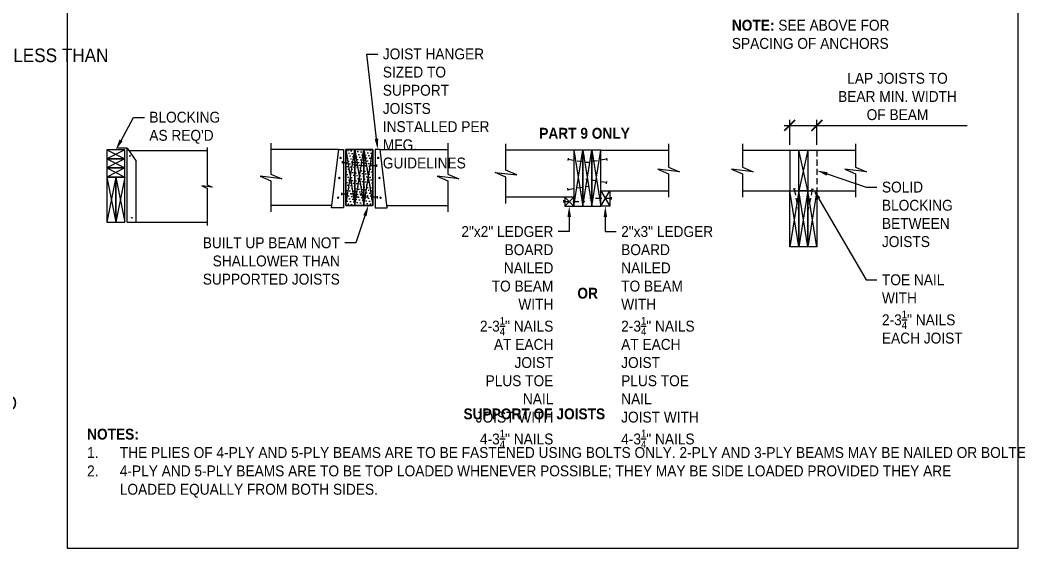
# Model space of a CAD drawing. Header units: millimetres. Extents: x 44 to 808, y 90 to 571.
# Drawn here: x 339.4 to 500.6, y 200.6 to 288.8 of the extents above; entities that cross this region are included whole.
import ezdxf
from ezdxf import colors
from ezdxf.entities.mleader import LeaderData, LeaderLine
from ezdxf.math import Vec2, Vec3

# ---------------------------------------------------------------- set-up
doc = ezdxf.new("R2010")
doc.units = ezdxf.units.MM
doc.header["$LTSCALE"] = 10
doc.linetypes.add('HIDDEN', pattern=[0.375, 0.25, -0.125])
doc.linetypes.add('HIDDEN2', pattern=[0.1875, 0.125, -0.0625])
for name, color, linetype in [('S-ANNO-CROS', 30, 'Continuous'), ('S-ANNO-DIMS', 231, 'Continuous'), ('S-ANNO-PATT-MAS', 30, 'Continuous'), ('S-ANNO-PATT-WOOD', 30, 'Continuous'), ('S-ANNO-TEXT', 2, 'Continuous'), ('S-ANNO-TEXT2', 3, 'Continuous'), ('S-ANNO-TITL', 2, 'Continuous'), ('S-DETL-STEL', 191, 'Continuous'), ('S-DETL-WOOD', 51, 'Continuous'), ('S-DETL-WOOD-H', 51, 'HIDDEN')]:
    doc.layers.add(name, color=color, linetype=linetype)
doc.layers.add('S-ANNO-NPLT', color=5, linetype='Continuous', plot=False)
doc.styles.add('BB_Standard', font='arial.ttf', dxfattribs={"width": 0.9, "height": 2.2})
doc.dimstyles.new('BB_Standard', dxfattribs={"dimscale": 0, "dimtxt": 2.2, "dimasz": 2.5, "dimexe": 1.1, "dimexo": 1.1, "dimgap": 1, "dimtad": 1, "dimdec": 0, "dimzin": 3, "dimdsep": 46, "dimtxsty": 'BB_Standard', "dimblk": 'ARCHTICK', "dimcen": 0.09, "dimdle": 1.5, "dimclrd": 256, "dimclre": 256, "dimclrt": 256, "dimadec": 0, "dimazin": 0, "dimtfac": 1, "dimtdec": 0, "dimtofl": 0, "dimtmove": 0, "dimatfit": 3, "dimfxl": 1, "dimfrac": 2, "dimtolj": 1, "dimtzin": 0, "dimarcsym": 0})

# ---------------------------------------------------------------- blocks, each defined once
blk = doc.blocks.new('*X210')
at = {"color": 0}
for p, q in [((906.25, 812.5), (906.25, 812.5)), ((912.5, 800), (912.5, 800)), ((918.75, 812.5), (918.75, 812.5)), ((925, 800), (925, 800)), ((931.25, 812.5), (931.25, 812.5)), ((937.5, 800), (937.5, 800)), ((943.75, 812.5), (943.75, 812.5)), ((950, 800), (950, 800)), ((956.25, 812.5), (956.25, 812.5)), ((962.5, 800), (962.5, 800)), ((968.75, 812.5), (968.75, 812.5)), ((975, 800), (975, 800)), ((981.25, 812.5), (981.25, 812.5)), ((987.5, 800), (987.5, 800)), ((993.75, 812.5), (993.75, 812.5)), ((1000, 800), (1000, 800)), ((1006.25, 812.5), (1006.25, 812.5)), ((1012.5, 800), (1012.5, 800)), ((906.25, 787.5), (906.25, 787.5)), ((906.25, 762.5), (906.25, 762.5)), ((912.5, 775), (912.5, 775)), ((918.75, 787.5), (918.75, 787.5)), ((918.75, 762.5), (918.75, 762.5)), ((925, 775), (925, 775)), ((931.25, 787.5), (931.25, 787.5)), ((931.25, 762.5), (931.25, 762.5)), ((937.5, 775), (937.5, 775)), ((943.75, 787.5), (943.75, 787.5)), ((943.75, 762.5), (943.75, 762.5)), ((950, 775), (950, 775)), ((956.25, 787.5), (956.25, 787.5)), ((956.25, 762.5), (956.25, 762.5)), ((962.5, 775), (962.5, 775)), ((968.75, 787.5), (968.75, 787.5)), ((968.75, 762.5), (968.75, 762.5)), ((975, 775), (975, 775)), ((981.25, 787.5), (981.25, 787.5)), ((981.25, 762.5), (981.25, 762.5)), ((987.5, 775), (987.5, 775)), ((993.75, 787.5), (993.75, 787.5)), ((993.75, 762.5), (993.75, 762.5)), ((1000, 775), (1000, 775)), ((1006.25, 787.5), (1006.25, 787.5)), ((1006.25, 762.5), (1006.25, 762.5)), ((1012.5, 775), (1012.5, 775)), ((906.25, 737.5), (906.25, 737.5)), ((912.5, 750), (912.5, 750)), ((912.5, 725), (912.5, 725)), ((918.75, 737.5), (918.75, 737.5)), ((925, 750), (925, 750)), ((925, 725), (925, 725)), ((931.25, 737.5), (931.25, 737.5)), ((937.5, 750), (937.5, 750)), ((937.5, 725), (937.5, 725)), ((943.75, 737.5), (943.75, 737.5)), ((950, 750), (950, 750)), ((950, 725), (950, 725)), ((956.25, 737.5), (956.25, 737.5)), ((962.5, 750), (962.5, 750)), ((962.5, 725), (962.5, 725)), ((968.75, 737.5), (968.75, 737.5)), ((975, 750), (975, 750)), ((975, 725), (975, 725)), ((981.25, 737.5), (981.25, 737.5)), ((987.5, 750), (987.5, 750)), ((987.5, 725), (987.5, 725)), ((993.75, 737.5), (993.75, 737.5)), ((1000, 750), (1000, 750)), ((1000, 725), (1000, 725)), ((1006.25, 737.5), (1006.25, 737.5)), ((1012.5, 750), (1012.5, 750)), ((1012.5, 725), (1012.5, 725)), ((906.25, 712.5), (906.25, 712.5)), ((906.25, 687.5), (906.25, 687.5)), ((912.5, 700), (912.5, 700)), ((912.5, 675), (912.5, 675)), ((918.75, 712.5), (918.75, 712.5)), ((918.75, 687.5), (918.75, 687.5)), ((925, 700), (925, 700)), ((925, 675), (925, 675)), ((931.25, 712.5), (931.25, 712.5)), ((931.25, 687.5), (931.25, 687.5)), ((937.5, 700), (937.5, 700)), ((937.5, 675), (937.5, 675)), ((943.75, 712.5), (943.75, 712.5)), ((943.75, 687.5), (943.75, 687.5)), ((950, 700), (950, 700)), ((950, 675), (950, 675)), ((956.25, 712.5), (956.25, 712.5)), ((956.25, 687.5), (956.25, 687.5)), ((962.5, 700), (962.5, 700)), ((962.5, 675), (962.5, 675)), ((968.75, 712.5), (968.75, 712.5)), ((968.75, 687.5), (968.75, 687.5)), ((975, 700), (975, 700)), ((975, 675), (975, 675)), ((981.25, 712.5), (981.25, 712.5)), ((981.25, 687.5), (981.25, 687.5)), ((987.5, 700), (987.5, 700)), ((987.5, 675), (987.5, 675)), ((993.75, 712.5), (993.75, 712.5)), ((993.75, 687.5), (993.75, 687.5)), ((1000, 700), (1000, 700)), ((1000, 675), (1000, 675)), ((1006.25, 712.5), (1006.25, 712.5)), ((1006.25, 687.5), (1006.25, 687.5)), ((1012.5, 700), (1012.5, 700)), ((1012.5, 675), (1012.5, 675)), ((906.25, 662.5), (906.25, 662.5)), ((906.25, 637.5), (906.25, 637.5)), ((912.5, 650), (912.5, 650)), ((918.75, 662.5), (918.75, 662.5)), ((918.75, 637.5), (918.75, 637.5)), ((925, 650), (925, 650)), ((931.25, 662.5), (931.25, 662.5)), ((931.25, 637.5), (931.25, 637.5)), ((937.5, 650), (937.5, 650)), ((943.75, 662.5), (943.75, 662.5)), ((943.75, 637.5), (943.75, 637.5)), ((950, 650), (950, 650)), ((956.25, 662.5), (956.25, 662.5)), ((956.25, 637.5), (956.25, 637.5)), ((962.5, 650), (962.5, 650)), ((968.75, 662.5), (968.75, 662.5)), ((968.75, 637.5), (968.75, 637.5)), ((975, 650), (975, 650)), ((981.25, 662.5), (981.25, 662.5)), ((981.25, 637.5), (981.25, 637.5)), ((987.5, 650), (987.5, 650)), ((993.75, 662.5), (993.75, 662.5)), ((993.75, 637.5), (993.75, 637.5)), ((1000, 650), (1000, 650)), ((1006.25, 662.5), (1006.25, 662.5)), ((1006.25, 637.5), (1006.25, 637.5)), ((1012.5, 650), (1012.5, 650)), ((906.25, 612.5), (906.25, 612.5)), ((912.5, 625), (912.5, 625)), ((912.5, 600), (912.5, 600)), ((918.75, 612.5), (918.75, 612.5)), ((925, 625), (925, 625)), ((925, 600), (925, 600)), ((931.25, 612.5), (931.25, 612.5)), ((937.5, 625), (937.5, 625)), ((937.5, 600), (937.5, 600)), ((943.75, 612.5), (943.75, 612.5)), ((950, 625), (950, 625)), ((950, 600), (950, 600)), ((956.25, 612.5), (956.25, 612.5)), ((962.5, 625), (962.5, 625)), ((962.5, 600), (962.5, 600)), ((968.75, 612.5), (968.75, 612.5)), ((975, 625), (975, 625)), ((975, 600), (975, 600)), ((981.25, 612.5), (981.25, 612.5)), ((987.5, 625), (987.5, 625)), ((987.5, 600), (987.5, 600)), ((993.75, 612.5), (993.75, 612.5)), ((1000, 625), (1000, 625)), ((1000, 600), (1000, 600)), ((1006.25, 612.5), (1006.25, 612.5)), ((1012.5, 625), (1012.5, 625)), ((1012.5, 600), (1012.5, 600)), ((906.25, 587.5), (906.25, 587.5)), ((918.75, 587.5), (918.75, 587.5)), ((931.25, 587.5), (931.25, 587.5)), ((943.75, 587.5), (943.75, 587.5)), ((956.25, 587.5), (956.25, 587.5)), ((968.75, 587.5), (968.75, 587.5)), ((981.25, 587.5), (981.25, 587.5)), ((993.75, 587.5), (993.75, 587.5)), ((1006.25, 587.5), (1006.25, 587.5))]:
    blk.add_line(p, q, dxfattribs=at)
blk = doc.blocks.new('_ArchTick')
at = {"color": 0, "linetype": 'ByBlock', "const_width": 0.15}
blk.add_lwpolyline([(-0.5, -0.5), (0.5, 0.5)], dxfattribs=at)
blk = doc.blocks.new('*D220')
at = {"layer": 'S-ANNO-DIMS', "transparency": 16777216}
for p, q in [((144.72, 85.29), (151.29, 85.29)), ((151.29, 85.29), (181.65, 85.29))]:
    blk.add_line(p, q, dxfattribs=at)
at = {"layer": 'S-ANNO-DIMS', "lineweight": -2, "transparency": 16777216}
for p, q in [((145.82, 81.39), (145.82, 86.39)), ((151.29, 81.39), (151.29, 86.39))]:
    blk.add_line(p, q, dxfattribs=at)
at = {"layer": 'S-ANNO-DIMS', "transparency": 16777216, "xscale": 2.2, "yscale": 2.2, "zscale": 2.2, "rotation": 180}
blk.add_blockref('_ArchTick', (145.82, 85.29), dxfattribs=at)
at = {"layer": 'S-ANNO-DIMS', "transparency": 16777216, "xscale": 2.2, "yscale": 2.2, "zscale": 2.2}
blk.add_blockref('_ArchTick', (151.29, 85.29), dxfattribs=at)
at = {"layer": 'S-ANNO-DIMS', "transparency": 16777216, "insert": (167.57, 91.11), "char_height": 2.2, "attachment_point": 5, "style": 'BB_Standard'}
blk.add_mtext('\\A1;LAP JOISTS TO\\PBEAR MIN. WIDTH\\POF BEAM', dxfattribs=at)
blk = doc.blocks.new('TD0604 Wood Framing - Built-up Beams')
at = {"layer": 'S-ANNO-PATT-WOOD', "linetype": 'Continuous'}
h = blk.add_hatch(dxfattribs=at)
h.set_pattern_fill('DOTS', color=256, scale=9.59596, angle=289.8067, style=0)
h.set_pattern_definition([(289.8067, (15.04374, 33.39103), (0.6658787, -0.0789106), [0, -0.5997475])])
h.paths.add_polyline_path([(56.22, 80.42), (61.69, 80.42), (61.69, 69.15), (56.22, 69.15)])
at = {"layer": 'S-ANNO-CROS'}
for p, q in [((11.62, 80.34), (7.97, 78.52)), ((7.97, 80.34), (11.62, 78.52)), ((56.22, 69.15), (58.04, 80.42)), ((56.22, 80.42), (58.04, 69.15)), ((58.04, 80.42), (59.87, 69.15)), ((58.04, 69.15), (59.87, 80.42)), ((59.87, 69.15), (61.69, 80.42)), ((59.87, 80.42), (61.69, 69.15)), ((102.22, 80.29), (104.04, 69.01)), ((102.22, 69.01), (104.04, 80.29)), ((104.04, 69.01), (105.87, 80.29)), ((104.04, 80.29), (105.87, 69.01)), ((105.87, 80.29), (107.69, 69.01)), ((105.87, 69.01), (107.69, 80.29)), ((149.46, 80.29), (147.64, 72.08)), ((149.46, 72.08), (147.64, 80.29)), ((11.62, 78.52), (7.97, 76.7)), ((7.97, 78.52), (11.62, 76.7)), ((11.62, 76.7), (7.97, 74.87)), ((7.97, 76.7), (11.62, 74.87)), ((9.79, 74.87), (7.97, 65.76)), ((7.97, 74.87), (9.79, 65.76)), ((11.62, 74.87), (9.79, 65.76)), ((9.79, 74.87), (11.62, 65.76)), ((100.4, 69.01), (102.22, 70.84)), ((100.4, 70.84), (102.22, 69.01)), ((107.69, 69.01), (109.51, 72.08)), ((107.69, 72.08), (109.51, 69.01)), ((147.64, 72.08), (145.82, 60.81)), ((147.64, 60.81), (145.82, 72.08)), ((149.46, 60.81), (147.64, 72.08)), ((149.46, 72.08), (147.64, 60.81)), ((151.29, 72.08), (149.46, 60.81)), ((151.29, 60.81), (149.46, 72.08))]:
    blk.add_line(p, q, dxfattribs=at)
blk.add_lwpolyline([(28.22, 80.82), (28.22, 80.2), (28.22, 73.31), (29.26, 72.86), (27.17, 73.1), (28.22, 72.64), (28.22, 65.13)], dxfattribs=at)
at = {"layer": 'S-ANNO-CROS', "flags": 128}
for points in [[(41.09, 81.72), (41.09, 80.42), (41.09, 75.48), (43.28, 74.54), (38.91, 75.03), (41.09, 74.08), (41.09, 67.85)], [(76.82, 81.72), (76.82, 80.42), (76.82, 75.48), (79, 74.54), (74.63, 75.03), (76.82, 74.08), (76.82, 67.85)], [(88.53, 69.54), (88.53, 70.84), (88.53, 74.86), (86.35, 75.8), (90.72, 75.32), (88.53, 76.26), (88.53, 81.59)], [(121.37, 81.59), (121.37, 80.29), (121.37, 76.89), (123.56, 75.94), (119.19, 76.43), (121.37, 75.49), (121.37, 70.78)], [(136.26, 81.59), (136.26, 80.29), (136.26, 76.89), (138.44, 75.94), (134.07, 76.43), (136.26, 75.49), (136.26, 70.78)], [(159.12, 81.59), (159.12, 80.29), (159.12, 76.89), (161.31, 75.94), (156.93, 76.43), (159.12, 75.49), (159.12, 70.78)]]:
    blk.add_lwpolyline(points, dxfattribs=at)
at = {"layer": 'S-ANNO-NPLT', "flags": 128}
blk.add_lwpolyline([(56.22, 80.42), (61.69, 80.42), (61.69, 69.15), (56.22, 69.15)], close=True, dxfattribs=at)
at = {"layer": 'S-ANNO-PATT-MAS'}
for p, q in [((12.1, 80.68), (10.13, 80.68)), ((12.1, 65.76), (12.1, 80.68)), ((12.1, 80.68), (13.92, 78.07)), ((13.92, 65.76), (13.92, 78.07)), ((12.1, 65.76), (13.92, 65.76))]:
    blk.add_line(p, q, dxfattribs=at)
at = {"layer": 'S-ANNO-TEXT2'}
blk.add_lwpolyline([(0, 0), (191.9, 0), (191.9, 229.4), (0, 229.4)], close=True, dxfattribs=at)
at = {"layer": 'S-DETL-STEL'}
for p, q in [((101.07, 78.7), (101, 78.22)), ((101.07, 78.7), (101, 78.22)), ((108.84, 78.7), (108.91, 78.22)), ((108.84, 78.7), (108.91, 78.22)), ((55.5, 78.06), (55.5, 77.58)), ((55.5, 78.06), (55.5, 77.58)), ((62.41, 77.38), (62.41, 76.9)), ((62.41, 77.38), (62.41, 76.9)), ((101.07, 72.15), (101, 72.62)), ((101.07, 72.15), (101, 72.62)), ((108.84, 73.5), (108.91, 73.97)), ((108.84, 73.5), (108.91, 73.97)), ((55.33, 71.72), (55.33, 71.24)), ((55.33, 71.72), (55.33, 71.24)), ((62.58, 71.04), (62.58, 70.56)), ((62.58, 71.04), (62.58, 70.56)), ((109.75, 70.8), (109.75, 70.32)), ((109.75, 70.8), (109.75, 70.32)), ((146.95, 72.5), (146.48, 72.4)), ((146.95, 72.5), (146.48, 72.4)), ((150.37, 72.08), (149.87, 72.08)), ((150.12, 72.5), (150.59, 72.4)), ((150.12, 72.5), (150.59, 72.4)), ((100.16, 70.19), (100.16, 69.71)), ((100.16, 70.19), (100.16, 69.71))]:
    blk.add_line(p, q, dxfattribs=at)
at = {"layer": 'S-DETL-STEL', "linetype": 'HIDDEN2'}
for p, q in [((55.5, 77.82), (59.77, 77.82)), ((55.5, 77.82), (59.77, 77.82)), ((62.41, 77.14), (58.14, 77.14)), ((62.41, 77.14), (58.14, 77.14)), ((101.03, 78.46), (105.25, 77.81)), ((101.03, 78.46), (105.25, 77.81)), ((108.87, 78.46), (104.65, 77.81)), ((108.87, 78.46), (104.65, 77.81)), ((101.03, 72.38), (105.25, 73.03)), ((101.03, 72.38), (105.25, 73.03)), ((108.87, 73.74), (104.65, 74.39)), ((108.87, 73.74), (104.65, 74.39)), ((55.33, 71.48), (59.6, 71.48)), ((55.33, 71.48), (59.6, 71.48)), ((62.58, 70.8), (58.31, 70.8)), ((62.58, 70.8), (58.31, 70.8)), ((109.75, 70.56), (105.48, 70.56)), ((109.75, 70.56), (105.48, 70.56)), ((146.71, 72.45), (147.53, 68.26)), ((146.71, 72.45), (147.53, 68.26)), ((150.36, 72.45), (149.54, 68.26)), ((150.36, 72.45), (149.54, 68.26)), ((100.16, 69.95), (104.43, 69.95)), ((100.16, 69.95), (104.43, 69.95))]:
    blk.add_line(p, q, dxfattribs=at)
at = {"layer": 'S-DETL-STEL', "flags": 128}
for points in [[(55.74, 80.42), (55.74, 68.67), (53.34, 68.67), (54.78, 80.42)], [(62.17, 80.42), (62.17, 68.67), (64.57, 68.67), (63.13, 80.42)]]:
    blk.add_lwpolyline(points, close=True, dxfattribs=at)
at = {"layer": 'S-DETL-STEL', "const_width": 0.24, "flags": 128}
for points in [[(55.04, 78.74, 1), (55.28, 78.74, 1)], [(62.87, 78.74, -1), (62.63, 78.74, -1)], [(54.79, 74.68, 1), (55.03, 74.68, 1)], [(63.12, 74.68, -1), (62.88, 74.68, -1)], [(54.54, 70.71, 1), (54.78, 70.71, 1)], [(63.37, 70.71, -1), (63.13, 70.71, -1)]]:
    blk.add_lwpolyline(points, format="xyb", close=True, dxfattribs=at)
at = {"layer": 'S-DETL-STEL'}
for centre in [(12.66, 79.16), (13.03, 66.66)]:
    blk.add_circle(centre, 0.0706, dxfattribs=at)
at = {"layer": 'S-DETL-WOOD'}
for p, q in [((12.43, 80.2), (28.22, 80.2)), ((54.78, 80.42), (41.09, 80.42)), ((63.13, 80.42), (76.82, 80.42)), ((102.22, 80.29), (88.53, 80.29)), ((107.69, 80.29), (121.37, 80.29)), ((136.26, 80.29), (159.12, 80.29)), ((145.82, 80.29), (145.82, 72.08)), ((102.22, 70.84), (88.53, 70.84)), ((107.69, 72.08), (121.37, 72.08)), ((136.26, 72.08), (159.12, 72.08)), ((53.4, 69.15), (41.09, 69.15)), ((64.51, 69.15), (76.82, 69.15)), ((12.1, 65.76), (28.22, 65.76))]:
    blk.add_line(p, q, dxfattribs=at)
for points in [[(11.62, 78.52), (11.62, 80.34), (7.97, 80.34), (7.97, 78.52)], [(56.22, 80.42), (56.22, 69.15), (58.04, 69.15), (58.04, 80.42)], [(58.04, 80.42), (58.04, 69.15), (59.87, 69.15), (59.87, 80.42)], [(59.87, 80.42), (59.87, 69.15), (61.69, 69.15), (61.69, 80.42)], [(102.22, 80.29), (102.22, 69.01), (104.04, 69.01), (104.04, 80.29)], [(104.04, 80.29), (104.04, 69.01), (105.87, 69.01), (105.87, 80.29)], [(105.87, 80.29), (105.87, 69.01), (107.69, 69.01), (107.69, 80.29)], [(149.46, 80.29), (149.46, 72.08), (147.64, 72.08), (147.64, 80.29)], [(11.62, 76.7), (11.62, 78.52), (7.97, 78.52), (7.97, 76.7)], [(11.62, 74.87), (11.62, 76.7), (7.97, 76.7), (7.97, 74.87)], [(7.97, 65.76), (9.79, 65.76), (9.79, 74.87), (7.97, 74.87)], [(9.79, 65.76), (11.62, 65.76), (11.62, 74.87), (9.79, 74.87)], [(147.64, 72.08), (147.64, 60.81), (145.82, 60.81), (145.82, 72.08)], [(149.46, 72.08), (149.46, 60.81), (147.64, 60.81), (147.64, 72.08)], [(151.29, 72.08), (151.29, 60.81), (149.46, 60.81), (149.46, 72.08)]]:
    blk.add_lwpolyline(points, close=True, dxfattribs=at)
at = {"layer": 'S-DETL-WOOD', "flags": 128}
for points in [[(102.22, 69.01), (102.22, 70.84), (100.4, 70.84), (100.4, 69.01)], [(107.69, 69.01), (107.69, 72.08), (109.51, 72.08), (109.51, 69.01)]]:
    blk.add_lwpolyline(points, close=True, dxfattribs=at)
at = {"layer": 'S-DETL-WOOD-H', "linetype": 'HIDDEN2'}
blk.add_line((151.29, 80.29), (151.29, 72.08), dxfattribs=at)
at = {"layer": 'S-ANNO-PATT-WOOD', "xscale": 0.04797979797979935, "yscale": 0.04797979797979935, "zscale": 0.04797979797979935}
for p in [(58.87, 40.84), (102.47, 32.63)]:
    blk.add_blockref('*X210', p, dxfattribs=at)
at = {"layer": 'S-ANNO-TEXT', "char_height": 2.2, "attachment_point": 1, "style": 'BB_Standard'}
for s, insert, width in [('{\\fArial|b1|i0|c0|p34;\\H1.5x;FASTENING OF BEAMS\\H0.6667x;\\PNOTE: \\fArial|b0|i0|c0|p34;\\H0.99995x;SEE ABOVE FOR \\PSPACING OF ANCHORS}', (134.14, 112.1), 53.8066), ('{\\fArial|b1|i0|c0|p34;PART 9 ONLY}', (95.26, 84.8), 20.3574), ('{\\fArial|b1|i0|c0|p34;OR}', (102.96, 52.54), 5.2062), ('{\\fArial|b1|i0|c0|p34;SUPPORT OF JOISTS}', (79.98, 28.19), 31.6868)]:
    blk.add_mtext(s, dxfattribs=dict(at, insert=insert, width=width))
at = {"layer": 'S-ANNO-TEXT', "insert": (4, 24.1), "char_height": 2.2, "width": 183.9, "attachment_point": 1, "line_spacing_factor": 1.010641, "style": 'BB_Standard'}
blk.add_mtext('{\\fArial|b1|i0|c0|p34;NOTES:}\\P\\pxi-3,l3,t3;1.^ITHE PLIES OF 4-PLY AND 5-PLY BEAMS ARE TO BE FASTENED USING BOLTS ONLY. 2-PLY AND 3-PLY BEAMS MAY BE NAILED OR BOLTED.\\P2.^I4-PLY AND 5-PLY BEAMS ARE TO BE TOP LOADED WHENEVER POSSIBLE; THEY MAY BE SIDE LOADED PROVIDED THEY ARE LOADED EQUALLY FROM BOTH SIDES.', dxfattribs=at)
at = {"layer": 'S-ANNO-DIMS'}
dim = blk.add_linear_dim(base=(151.29, 85.29), p1=(145.82, 80.29), p2=(151.29, 80.29), text='LAP JOISTS TO\\PBEAR MIN. WIDTH\\POF BEAM', dimstyle='BB_Standard', dxfattribs=at)
dim.commit()
dim.dimension.update_dxf_attribs({"geometry": '*D220', "text_midpoint": (167.57, 85.29), "dimtype": 160})
at = {"layer": 'S-ANNO-TEXT'}
ml = blk.add_multileader_mtext('Standard', dxfattribs=at)
ml.set_content('\\A1;JOIST HANGER SIZED TO SUPPORT JOISTS INSTALLED PER MFG. GUIDELINES', color=256, style='BB_Standard')
ml.set_leader_properties()
ml.build(insert=Vec2(0, 0))
ml.multileader.update_dxf_attribs({"dogleg_length": 2.2, "arrow_head_size": 2.2})
ctx = ml.context
ctx.base_point, ctx.char_height, ctx.arrow_head_size, ctx.landing_gap_size, ctx.plane_origin = Vec3(62.69, 99.69), 2.2, 2.2, 1, Vec3(79.37, 73.77)
notes = []
notes.append((ctx, [(0, (1, 1, 0), (60.49, 99.69), (1, 0), 2.2, [(0, [(62.65, 80.42)], 0, [])])]))
ctx.mtext.insert, ctx.mtext.width, ctx.mtext.flow_direction = Vec3(63.69, 100.81), 27.1793, 5
ml = blk.add_multileader_mtext('Standard', dxfattribs=at)
ml.set_content("BLOCKING\\PAS REQ'D", color=256, style='BB_Standard')
ml.set_leader_properties()
ml.build(insert=Vec2(0, 0))
ml.multileader.update_dxf_attribs({"dogleg_length": 2.2, "arrow_head_size": 2.2})
ctx = ml.context
ctx.base_point, ctx.char_height, ctx.arrow_head_size, ctx.landing_gap_size, ctx.plane_origin = Vec3(15.56, 86.86), 2.2, 2.2, 1, Vec3(27.13, 64.17)
notes.append((ctx, [(0, (1, 1, 0), (13.36, 86.86), (1, 0), 2.2, [(0, [(9.79, 80.34)], 0, [])])]))
ctx.mtext.insert, ctx.mtext.width, ctx.mtext.flow_direction = Vec3(16.56, 88.05), 18.8122, 5
ml = blk.add_multileader_mtext('Standard', dxfattribs=at)
ml.set_content('\\A1;SOLID\\PBLOCKING\\PBETWEEN\\PJOISTS', color=256, style='BB_Standard')
ml.set_leader_properties()
ml.build(insert=Vec2(0, 0))
ml.multileader.update_dxf_attribs({"dogleg_length": 2.2, "arrow_head_size": 2.2})
ctx = ml.context
ctx.base_point, ctx.char_height, ctx.arrow_head_size, ctx.landing_gap_size, ctx.plane_origin = Vec3(163.43, 72.84), 2.2, 2.2, 1, Vec3(178.96, 46.19)
notes.append((ctx, [(0, (1, 1, 0), (161.23, 72.84), (1, 0), 2.2, [(0, [(151.29, 76.19)], 0, [])])]))
ctx.mtext.insert, ctx.mtext.width, ctx.mtext.flow_direction = Vec3(164.43, 73.95), 22.8192, 5
ml = blk.add_multileader_mtext('Standard', dxfattribs=at)
ml.set_content('\\A1;TOE NAIL WITH\\P2-3{\\H0.7x;\\S1/4;\\H1.42857x;" NAILS\\PEACH JOIST}', color=256, style='BB_Standard')
ml.set_leader_properties()
ml.build(insert=Vec2(0, 0))
ml.multileader.update_dxf_attribs({"dogleg_length": 2.2, "arrow_head_size": 2.2})
ctx = ml.context
ctx.base_point, ctx.char_height, ctx.arrow_head_size, ctx.landing_gap_size, ctx.plane_origin = Vec3(163.43, 54.13), 2.2, 2.2, 1, Vec3(178.96, 27.48)
notes.append((ctx, [(0, (1, 1, 0), (161.23, 54.13), (1, 0), 2.2, [(0, [(150.59, 72.4)], 0, [])])]))
ctx.mtext.insert, ctx.mtext.width, ctx.mtext.flow_direction = Vec3(164.43, 55.25), 22.8192, 5
ml = blk.add_multileader_mtext('Standard', dxfattribs=at)
ml.set_content('\\A1;BUILT UP BEAM NOT SHALLOWER THAN SUPPORTED JOISTS', color=256, style='BB_Standard')
ml.set_leader_properties()
ml.build(insert=Vec2(0, 0))
ml.multileader.update_dxf_attribs({"dogleg_length": 2.2, "arrow_head_size": 2.2})
ctx = ml.context
ctx.base_point, ctx.char_height, ctx.arrow_head_size, ctx.landing_gap_size, ctx.plane_origin = Vec3(23.56, 61.59), 2.2, 2.2, 1, Vec3(40.47, 38.9)
ctx.text_align_type = 2
notes.append((ctx, [(0, (1, 1, 0), (58.21, 61.59), (-1, 0), 2.2, [(0, [(60.78, 69.15)], 0, [])])]))
ctx.mtext.insert, ctx.mtext.rotation, ctx.mtext.width, ctx.mtext.alignment, ctx.mtext.flow_direction = Vec3(55.01, 62.71), 6.283185, 47.459, 3, 5
ml = blk.add_multileader_mtext('Standard', dxfattribs=at)
ml.set_content('\\A1;2"x2" LEDGER\\PBOARD NAILED\\PTO BEAM WITH\\P2-3{\\H0.7x;\\S1/4;\\H1.42857x;" NAILS\\PAT EACH JOIST\\PPLUS TOE NAIL\\PJOIST WITH\\P4-3\\H0.7x;\\S1/4;\\H1.42857x;" NAILS}', color=256, style='BB_Standard')
ml.set_leader_properties()
ml.build(insert=Vec2(0, 0))
ml.multileader.update_dxf_attribs({"dogleg_length": 2.2, "arrow_head_size": 2.2})
ctx = ml.context
ctx.base_point, ctx.char_height, ctx.arrow_head_size, ctx.landing_gap_size, ctx.plane_origin = Vec3(74.29, 63.86), 2.2, 2.2, 1, Vec3(83.57, 42.19)
ctx.text_align_type = 2
notes.append((ctx, [(0, (1, 1, 0), (101.31, 63.86), (-1, 0), 2.2, [(0, [(101.31, 69.01)], 0, [])])]))
ctx.mtext.insert, ctx.mtext.rotation, ctx.mtext.width, ctx.mtext.alignment, ctx.mtext.flow_direction = Vec3(98.11, 64.98), 6.283185, 22.8192, 3, 5
ml = blk.add_multileader_mtext('Standard', dxfattribs=at)
ml.set_content('\\A1;2"x3" LEDGER\\PBOARD NAILED\\PTO BEAM WITH \\P2-3{\\H0.7x;\\S1/4;\\H1.42857x;" NAILS\\PAT EACH JOIST\\PPLUS TOE NAIL\\PJOIST WITH\\P4-3\\H0.7x;\\S1/4;\\H1.42857x;" NAILS}', color=256, style='BB_Standard')
ml.set_leader_properties()
ml.build(insert=Vec2(0, 0))
ml.multileader.update_dxf_attribs({"dogleg_length": 2.2, "arrow_head_size": 2.2})
ctx = ml.context
ctx.base_point, ctx.char_height, ctx.arrow_head_size, ctx.landing_gap_size, ctx.plane_origin = Vec3(110.8, 63.86), 2.2, 2.2, 1, Vec3(126.34, 42.19)
notes.append((ctx, [(0, (1, 1, 0), (108.6, 63.86), (1, 0), 2.2, [(0, [(108.6, 69.01)], 0, [])])]))
ctx.mtext.insert, ctx.mtext.width, ctx.mtext.flow_direction = Vec3(111.8, 64.98), 22.8192, 5
for ctx, leaders in notes:
    for number, flags, end, landing, length, lines in leaders:
        leader = LeaderData()
        leader.index, (leader.has_last_leader_line, leader.has_dogleg_vector, leader.attachment_direction) = number, flags
        leader.last_leader_point, leader.dogleg_vector, leader.dogleg_length = Vec3(end), Vec3(landing), length
        for number, points, colour, breaks in lines:
            line = LeaderLine()
            line.index, line.vertices, line.color, line.breaks = number, Vec3.list(points), colors.encode_raw_color(colour), breaks
            leader.lines.append(line)
        ctx.leaders.append(leader)

msp = doc.modelspace()

# ---------------------------------------------------------------- block references
at = {"xscale": 0.8, "yscale": 0.8, "zscale": 0.8}
msp.add_blockref('TD0604 Wood Framing - Built-up Beams', (347.04, 203.52), dxfattribs=at)

# ---------------------------------------------------------------- texts
at = {"layer": 'S-ANNO-TITL', "insert": (47.98, 571.32), "char_height": 2.2, "width": 291.84, "attachment_point": 1, "line_spacing_factor": 0.9, "style": 'BB_Standard'}
msp.add_mtext('\\pxi-4,l4;1.^I{\\LGENERAL\\P\\pi0,l0;}\\P\\pi-4,l4;1.^IGOVERNING CODE: ONTARIO BUILDING CODE 2024 - PART 9 - NORMAL IMPORTANCE*\\P2.^IALL REINFORCED CONCRETE ELEMENTS HAVE BEEN DESIGNED IN ACCORDANCE WITH CSA STANDARD A23.3\\P3.^IALL STRUCTURAL STEEL ELEMENTS HAVE BEEN DESIGNED IN ACCORDANCE WITH CAN/CSA-S16\\P4.^IALL STRUCTURAL TIMBER ELEMENTS HAVE BEEN DESIGNED IN ACCORDANCE WITH CSA STANDARD O86\\P5.^IALL STRUCTURAL MASONRY ELEMENTS HAVE BEEN DESIGNED IN ACCORDANCE WITH CSA STANDARD S304.1\\P\\pi0,l0; \\P\\pi-4,l4;2.^I{\\LDESIGN LOADS - PROTOTYPE MODEL\\P\\pi0,l0;\\P\\pi-4,l4;}1.^ILIVE LOADS:\\P\\pl7,t7;^ISNOW LOADS ON ROOF / BALCONY AREAS: \\P^IS = Cb x Ss + Sr = 0.55 x 3.6 kPa + 0.4 kPa = 2.38 kPa {\\C240;(CHAPLEAU, ON)\\P}^IREFER TO OBC PART 9.4.2.2. AND 9.4.2.3. (SNOW LOAD GOVERNS)\\P\\pi-2;2.4 kPa USED IN THIS DESIGN*\\P\\pi-4;^IFLOOR AREAS: \\P^I1.9 kPa PRIVATE RESIDENTIAL AREAS\\P^I4.8 kPa COMMON / EGRESS STAIRWELL AREAS\\P\\P\\pl4,tz;2.^IWIND AND EARTHQUAKE LOADS:\\P1.^IALL LOCATIONS IN ONTARIO FOR PART 9 BUILDINGS FALL INTO THE LOW TO MODERATE WIND & SEISMIC FORCES CATEGORY PER OBC PART 9.23.13. \\P\\pi-6,l10,t7,10;{\\fSymbol|b0|i0|c2|p18;^I^I}Sa(0.2) VALUES LESS THAN 0.7 {\\C240;(0.589, ALEXANDRIA, ON)\\P\\fSymbol|b0|i0|c2|p18;\\C256;^I^I}1/50 YEAR - HOURLY WIND PRESSURE LESS THAN 0.8 kPa {\\C240;(0.49 kPa, PICTON)\\P\\pi-4,l4,tz;}2.^ITHE DESIGN OF BRACING TO RESIST LATERAL LOADS DUE TO WIND AND EARTHQUAKE FORCES HAVE BEEN CARRIED OUT IN ACCORDANCE WITH OBC TABLE 9.23.15.5 - SPACING AND DIMENSIONS OF BRACED WALL BANDS AND BRACED WALL PANELS \\P\\pl7,t7;\\P\\pl4,tz;3.^IDEAD LOADS:\\P\\pi-8,l13,t13;ROOF ASSEMBLY: \\P\\pi-6,l10,t7,10;{\\fSymbol|b0|i0|c2|p18;^I}ROOFING: 0.3 kPa\\P{\\fSymbol|b0|i0|c2|p18;^I}STRUCTURE: 0.2 kPa\\P{\\fSymbol|b0|i0|c2|p18;^I}FINISHES: 0.1 kPa\\P{\\fSymbol|b0|i0|c2|p18;^I}SUSPENDED: 0.4 kPa\\P\\pi-5,t10;TOTAL: 1.0 kPa\\P\\pi-4,l7,t7;\\P\\pi-5,l10,t7,10;SLAB ON GRADE: \\P\\pi-6;{\\fSymbol|b0|i0|c2|p18;^I}102mm (4”) SLAB: 2.4 kPa\\P{\\fSymbol|b0|i0|c2|p18;^I}152mm (6”) SLAB: 3.6 kPa\\P\\P\\pi-5;EXTERIOR WALLS: \\P\\pi-6;{\\fSymbol|b0|i0|c2|p18;^I}RAINSCREEN: 0.25 kPa (LIGHT WEIGHT)\\P{\\fSymbol|b0|i0|c2|p18;^I}SHEATHING: 0.1 kPa\\P{\\fSymbol|b0|i0|c2|p18;^I}STUDS: 0.1 kPa\\P{\\fSymbol|b0|i0|c2|p18;^I}FINISHES: 0.1 kPa\\P{\\fSymbol|b0|i0|c2|p18;^I}SERVICES: 0.2 kPa\\P\\pi-5,t10;TOTAL: 0.75 kPa\\P\\pi-4,l7,t7;\\PFOUNDATIONS: \\P\\pi-6,l10,t7,10;{\\fSymbol|b0|i0|c2|p18;^I}500 x 300 (20 x 12”) SLAB EDGE: 3.53 kN/m \\P{\\fSymbol|b0|i0|c2|p18;^I}152mm (6”) SLAB: 3.6 kPa\\P\\pi-4,l7,tz;\\P\\pl4;4.^IDEFLECTIONS:\\P\\pl7;\\P\\pl4;1.^I CONFORM TO THE REQUIREMENTS OF OBC TABLE 9.4.3.1 - MAXIMUM DEFLECTIONS  \\P\\pi-6,l10,t7,10;\\P\\pi0,l0,tz;\\P\\pi-4,l4;3.^I{\\LMATERIALS\\P\\P}1.^ICONCRETE\\P\\P1.^ICONFORM TO THE REQUIREMENTS OF CSA STANDARD A23.1 (LATEST VERSION) AND THE FOLLOWING FOR STRENGTH, SLUMP, WATER-TO-CEMENTING MATERIALS CONTENT AND AIR CONTENT:\\P\\pl7;{\\fSymbol|b0|i0|c2|p18;^I^I^I}CONCRETE STRENGTH 25 MPa, INCREASE TO:\\P\\pi-4.03717E-016,l3;^I^I^I32 MPa FOR GARAGE FLOORS, CARPORT FLOORS AND EXTERIOR FLATWORK\\P\\pi-4,l7;{\\fSymbol|b0|i0|c2|p18;^I- }AIR CONTENT OF 5%-8% WHERE EXPOSED TO FREEZE-THAW, REDUCE TO 3%-6% FOR ^I^IFOOTINGS.\\P{\\fSymbol|b0|i0|c2|p18;^I- }MAXIMUM SLUMP OF 100 mm, INCREASE TO 150mm FOR CONVENTIONAL FOUNDATIONS.\\P{\\fSymbol|b0|i0|c2|p18;^I- }NOMINAL MAXIMUM SIZE OF AGGREGATE SHALL BE 20 mm. USE SMALLER AGGREGATES AS ^IAPPROPRIATE IN AREAS OF CONGESTED REINFORCING STEEL OR TO IMPROVE ^I^I^IWORKABILITY. MODIFY MIX DESIGNS TO SUIT.\\P\\pl4;2.^IFOR NOMINALLY UN-REINFORCED CONCRETE, CONFORM TO THE REQUIREMENTS OF CSA STANDARD A438 (LATEST VERSION)\\P\\pi-4.03717E-016,l3;\\P\\pi-4,l4;2.^IMASONRY\\P\\pi-3,l3;\\P\\pi-4,l4;1.^IALL MASONRY UNITS SHALL COMPLY WITH THE REQUIREMENTS OF CSA STANDARD A371-04, MINIMUM NET AREA COMPRESSIVE STRENGTH, 15 MPa.\\P2.^IGROUT FILL - TO BE IN ACCORDANCE WITH THE PROPOTION SPECIFICATION IN CSA A179.\\P3.^IMORTAR - CONFORM TO THE REQUIREMENTS OF CSA STANDARD A179-04, TYPE S.\\P\\pi0,l0;\\P\\pi-4,l4;3.^ISTEEL\\P\\pi-3,l3;\\P\\pi-4,l4;1.^IBOLTS, NUTS AND WASHERS - ASTM F3125, GRADE A325 \\P2.^IANCHOR RODS - CONFORM TO THE REQUIREMENTS OF CSA G40.21 GRADE 300W    UNLESS NOTED OTHERWISE.\\P3.^IALL OTHER - CONFORM TO THE REQUIREMENTS OF CSA G40.21 GRADE 300W\\P4.^INOMINAL GRADE PAINT PROTECTION: IN ACCORDANCE WITH CISC/CPMA 1-73a - A QUICK-DRYING ONE COAT PAINT FOR USE ON STRUCTURAL STEEL.\\P5.^IALL STRUCTURAL STEEL LOCATED OUTSIDE OF THE BUILDING ENVELOPE OR EXPOSED TO HIGH HUMIDITY OR MOISTURE SHALL BE FULLY GALVANIZED IN ACCORDANCE WITH ASTM A123/A123M TO A MINIMUM ZINC COATING AS DICTATED IN TABLE 1 OF A123/A123M. WHERE GALVANIZING IS DAMAGED, THE COATING SHALL BE REPAIRED IN ACCORDANCE WITH ASTM A780/A780M.\\P\\pl7;\\P\\pl4;4.^IWOOD\\P\\pi-3,l3;{\\L\\P\\pi-4,l4;}1.^IALL WOOD PRODUCTS ARE TO CONFORM TO THE REQUIREMENTS OF CSA - 086-14\\P1.^ISAWN LUMBER: SPRUCE-PINE-FIR (SPF) GRADE No.1/No.2\\P2.^ISHEATHING PANELS: CONFORM TO THE REQUIREMENTS OF CSA O121 AND CSA O151. FLOOR AND ROOF SHEATHING TO BE TONGUE AND GROOVE. GAPS BETWEEN WALL SHEATHING PANELS SHALL BE NO LESS THAN 2mm.\\P3.^ILAMINATED VENEER LUMBER (LVL): E = 2.0E6 PSI AND Fb = 4,805 PSI\\P4.^IWOOD I-JOISTS: CONFORM TO THE REQUIREMENTS OF ASTM D5055-13e1 AND CANADIAN CONSTRUCTION MATERIALS CENTRE (CCMC). \\P2.^ISEPARATE ALL STRUCTURAL WOOD COMPONENTS FROM CONTACT WITH CONCRETE OR MASONRY WITH VAPOR BARRIER OR SILL GASKET. \\P\\P4.^I{\\LFOUNDATIONS}\\P\\pi-3,l3;\\P\\pi-4,l4;1.^IFOOTINGS: \\P1.^IFOUND ALL FOOTINGS ON NATURALLY CONSOLIDATED UNDISTURBED SOIL OF ASSUMED ALLOWABLE SOIL BEARING PRESSURE OF 75 kPa (SLS).\\P2.^IQUALIFIED BUILDING OFFICIAL, GEOTECHNICAL ENGINEER OR STRUCTURAL ENGINEER TO RE-SIZE ALL STRIP AND PAD FOOTING WIDTHS AND AREAS IN ACCORDANCE WITH OBC PART 9.15. AND 9.4.4.1 USING TABLE 9.4.4.1 - ALLOWABLE BEARING PRESSURES FOR SOIL OR ROCK BY IDENTIFYING SOIL TYPE AND CORRESPONDING MAXIMUM ALLOWABLE BEARING PRESSURE (MABP) AND APPLYING THE FOLLOWING FORMULAE:\\P\\pi-3,l7,t7;^I^ISPECIFIED FOOTING WIDTH x (75 / MABP) = CORRECTED FOOTING WIDTH. \\P^I^ISPECIFIED FOOTING AREA x (75 / MABP) = CORRECTED FOOTING AREA. \\P\\pi-4,l4,tz;3.^IFOUND FOOTINGS EXPOSED TO FREEZING BELOW THE LEVEL AT WHICH POTENTIAL DAMAGE RESULTING FROM FROST ACTION CAN OCCUR, BUT A MINIMUM OF 1200 mm BELOW FINISHED GRADE IF NOT NOTED TO BE FOUNDED LOWER OR FROST PROTECTED BY RIGID INSULATION.\\P4.^ITHE LINE OF SLOPE BETWEEN ADJACENT FOOTINGS OR EXCAVATIONS OR ALONG STEPPED FOOTINGS SHALL NOT EXCEED A RISE OF 7 IN A RUN OF 10.  AT STEPS CONSTRUCT LOWER FOOTINGS PRIOR TO CONSTRUCTING HIGHER FOOTINGS.\\P\\pi-3,l7,t7;\\P\\pi-4,l4,tz;2.^IINSULATED SLAB ON GRADE FOUNDATIONS\\P1.^ICONSTRUCT INSULATED SLAB ON GRADE FOUNDATIONS IN ACCORDANCE WITH - INSULATED SLAB ON GRADE FOUNDATIONS: A DESIGN GUIDE FOR RURAL, NORTHERN AND FIRST NATIONS HOUSING BY CMHC/SCHL, ONTARIO FIRST NATIONS TECHNICAL SERVICES CORP., FIRST NATIONS (ALBERTA) TECHNICAL SERVICES ADVISORY GROUP, AND BUCHAN, LAWTON, PARENT LTD. CONSULTING ENGINEERS.\\P\\pi0,l0;\\P\\pi-4,l4;5.^I{\\LPROJECT NOTES\\P\\pi-3,l3;\\P\\pi-4,l4;}1.^IREFER TO ARCHITECTURAL DRAWINGS FOR DATUM ELEVATIONS.\\P2.^ICONTRACTOR TO PROVIDE ADEQUATE SHORING AS REQUIRED DURING ALL PHASES OF CONSTRUCTION.\\P3.^IALL TEMPORARY WORKS, INCLUDING SHORING, IS THE RESPONSIBILITY OF THE CONTRACTOR.\\P4.^IFOUND ALL FOOTINGS ON NATIVE UNDISTURBED SOILS WITH THE FOLLOWING BEARING CAPACITIES CONFIRMED ON SITE BY GEOTECHNICAL INVESTIGATION: 75 kPa (SLS)*. \\P5.^IFOUND ALL FOOTINGS AT 1200mm BELOW GRADE WHERE EXPOSED TO FROST.\\P6.^I\'SDF\' DENOTES "STEP DOWN FOOTING."\\P7.^IALL ROOF SHEATHING TO BE 16mm T&G FASTENED DIRECTLY TO ROOF JOISTS.\\P8.^IALL FLOOR SHEATHING TO BE 16mm T&G FASTENED DIRECTLY TO FLOOR JOISTS.\\P9.^IALL WOOD-TO-WOOD CONNECTIONS ARE TO BE MADE WITH APPROPRIATE FACE MOUNT HANGERS CAPABLE OF SUPPORTING REACTION FORCES NOTED ON THE MEMBER SCHEDULES ON PLAN.\\P10.^IPROVIDE SOLID BLOCKING IN JOIST SPACE (SQUASH BLOCKS) AND CONTINUE ALL BUILT-UP POSTS DOWN TO T/O FOUNDATION WALLS\\P11.^I"PA" DENOTES POST POINT LOAD FROM ABOVE & "CA" DENOTES COLUMN POINT LOAD FROM ABOVE.\\P12.^IARCHITECTURAL DRAWINGS GOVERN REQUIREMENT AND LOCATION OF COMBUSTIBLE AND NON-COMBUSTIBLE WALL TYPES (EX. SW-1 vs SF-1).\\P\\pl7;13.^I{\\fArial|b1|i0|c0|p34;DO NOT SCALE STRUCTURAL DRAWINGS.\\P\\pi-4.03717E-016,l3;}\\PLOADS USED IN THE DESIGN:\\PSNOW:^I^I2.4 kPa* (THIS IS THE ONLY PARAMETER THAT MAY BE MODIFIED FURTHER TO FULL ^I^I^I^I^IREVIEW BY LICENSED DESIGN PROFESSIONAL PER SECTION 6 BELOW)\\PLIVE:^I^I1.9 kPa\\PDEAD:^I^I1.0 kPa (ROOF)\\P^I^I^I0.75 kPa (EXTERIOR WALLS)\\P\\P\\pi-3;*6.^I{\\LUSE OF THESE STRUCTURAL DRAWINGS\\P\\pi-4.03717E-016;}\\P\\pi0,l0;STRUCTURAL MEMBERS SHOWN ON THIS SET OF DRAWINGS HAVE BEEN DESIGNED TO RESIST PART 9 ENVIRONMENTAL DESIGN LOADS BASED ON WORST CASE WIND, SNOW AND SEISMIC VALUES FOR ONTARIO LOCATIONS PER OBC 2024 SB-1 TABLE 2 - CLIMATIC DESIGN DATA. MEMBER SIZING HAS BEEN CALCULATED IN ACCORDANCE WITH PART 4 OF THE OBC.\\P\\PANY VALUE ENGINEERING TO OPTIMIZE THE STRUCTURAL DESIGN FOR REGIONS WITH LOWER ENVIRONMENTAL LOADS NOTED ON THESE DRAWINGS MUST BE CARRIED OUT BY A STRUCTURAL ENGINEER LICENSED IN THE PROVINCE OF ONTARIO.\\P\\PFOUNDATION ELEMENTS HAVE BEEN DESIGNED USING A TYPICALLY LOW ALLOWABLE SOIL BEARING VALUE OF 75 kPa. THE OWNER MUST CONFIRM THIS MINIMUM BEARING VALUE BY GEOTECHNICAL INVESTIGATION OR BY MEANS THAT IS IN ACCORDANCE WITH OBC 9.4 AND APPROVED BY LOCAL MUNICIPAL BUILDING OFFICIAL REVIEW.\\P\\PUSE OF HIGHER ALLOWABLE SOIL BEARING VALUES TO OPTIMIZE FOOTING SIZES SHOWN ON THESE DRAWINGS MUST BE BASED ON FINDINGS AND RECOMMENDATIONS MADE BY A GEOTECHNICAL INVESTIGATION AND DESIGN REVISIONS CARRIED OUT BY A STRUCTURAL ENGINEER LICENSED IN THE PROVINCE OF ONTARIO.\\P\\P', dxfattribs=at)

doc.saveas('drawing.dxf')
